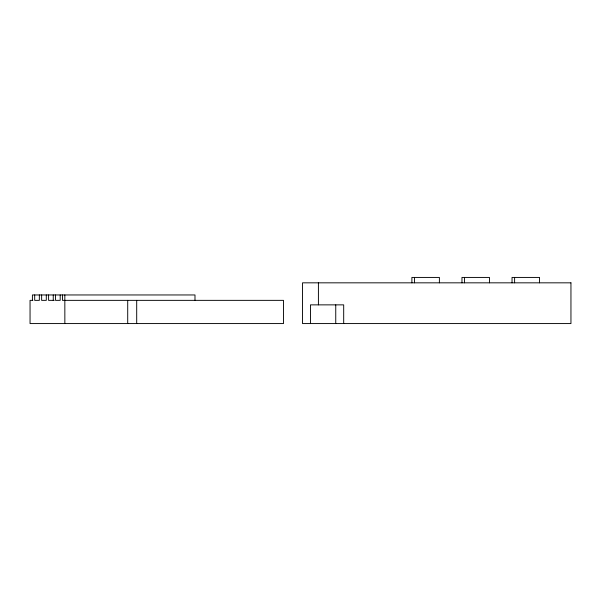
<?xml version="1.0" encoding="UTF-8"?>
<svg xmlns="http://www.w3.org/2000/svg" width="601" height="601" viewBox="0 0 601 601"><rect width="100%" height="100%" fill="white"/><g stroke="black" fill="none" stroke-linecap="round" stroke-linejoin="round"><path stroke-width="0.9" d="M32.86 300.357L30.05 300.357L30.05 323.571L283.492 323.571L283.492 300.357L62.474 300.357L62.474 294.956M54.203 300.357L48.583 300.357L48.583 294.956M539.54 282.831L539.54 277.429L512.037 277.429L512.037 282.831M514.606 277.429L514.606 282.831M489.462 282.831L489.462 277.429L461.966 277.429L461.966 282.831M464.528 277.429L464.528 282.831M439.391 282.831L439.391 277.429L411.888 277.429L411.888 282.831M414.45 277.429L414.45 282.831M343.689 323.571L343.689 304.865L310.469 304.865L310.469 323.571M335.749 304.865L335.749 323.571M318.41 282.831L318.41 304.865M194.987 300.5L194.987 294.956L32.409 294.956L32.409 300.357M136.697 300.357L136.697 323.571M127.712 300.357L127.712 323.571M64.833 294.956L64.855 323.571M60.19 294.956L60.19 300.357L55.532 300.357L55.532 294.956M53.249 294.956L53.249 300.357M46.3 294.956L46.3 300.357L41.634 300.357L41.634 294.956M39.35 294.956L39.35 300.357L34.693 300.357L34.693 294.956M570.95 282.831L302.528 282.831L302.528 323.571L570.95 323.571L570.95 282.831"/></g></svg>
